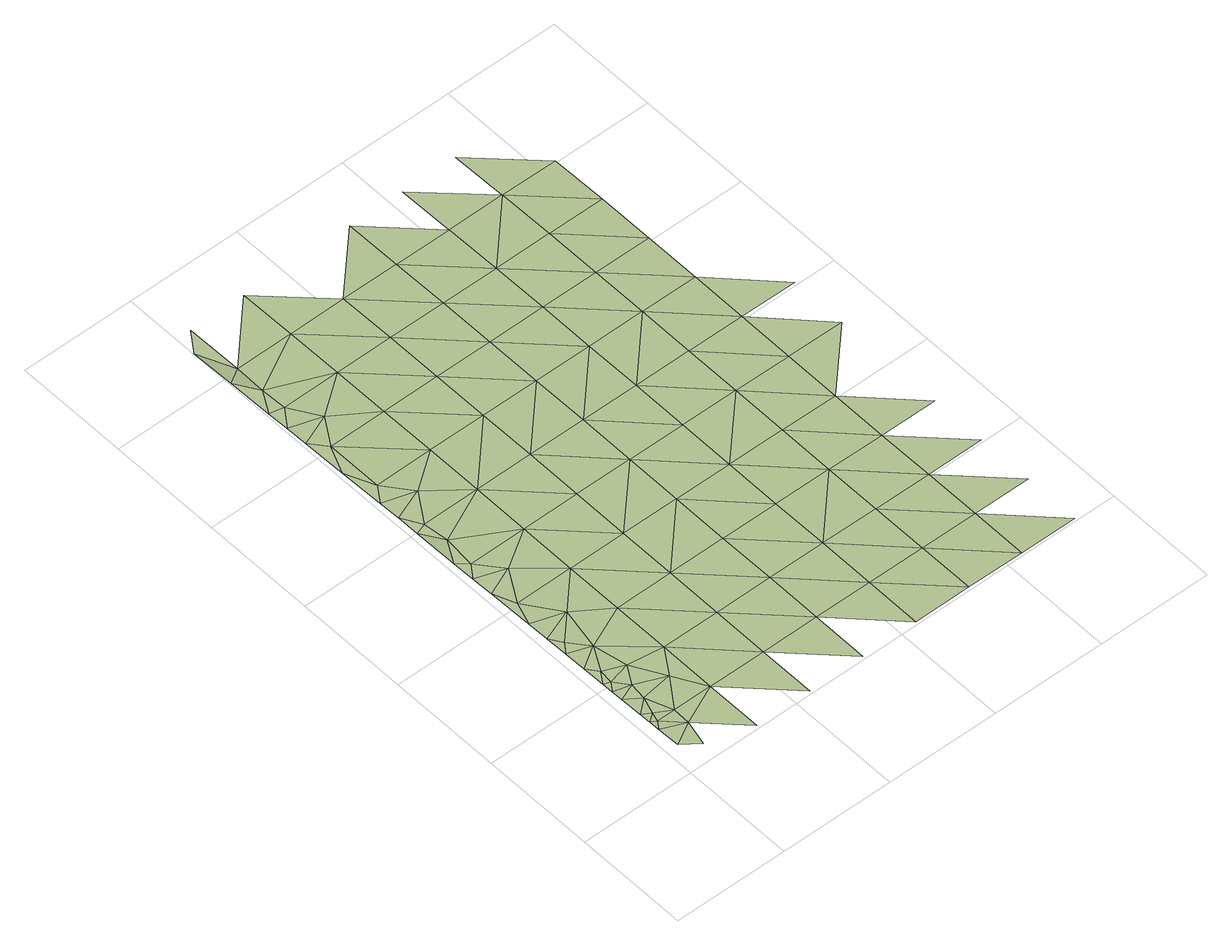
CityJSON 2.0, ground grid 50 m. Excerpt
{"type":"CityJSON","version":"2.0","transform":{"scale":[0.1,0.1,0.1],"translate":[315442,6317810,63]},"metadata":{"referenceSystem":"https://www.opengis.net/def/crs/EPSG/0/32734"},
"CityObjects":{
"terrain1":{"type":"TINRelief","geometry":[{"type":"CompositeSurface","lod":"1","boundaries":[[[0,1,2]],[[3,4,2]],[[5,4,3]],[[6,7,1]],[[6,1,0]],[[0,2,4]],[[7,8,9]],[[7,6,8]],[[0,10,6]],[[10,0,4]],[[11,12,9]],[[13,14,12]],[[8,6,10]],[[9,8,11]],[[12,11,13]],[[15,14,13]],[[16,14,15]],[[13,17,15]],[[13,11,17]],[[10,18,8]],[[19,16,15]],[[19,20,16]],[[4,21,10]],[[18,11,8]],[[22,23,20]],[[20,19,22]],[[15,17,19]],[[4,24,21]],[[18,17,11]],[[10,21,18]],[[25,23,22]],[[25,26,23]],[[27,26,28]],[[25,22,19]],[[26,25,28]],[[19,17,29]],[[17,18,29]],[[21,29,18]],[[28,30,27]],[[31,27,30]],[[32,33,31]],[[25,19,34]],[[32,31,30]],[[19,29,34]],[[32,35,33]],[[35,36,33]],[[28,25,37]],[[38,39,36]],[[35,38,36]],[[28,37,30]],[[21,40,29]],[[34,37,25]],[[41,40,21]],[[32,42,35]],[[32,30,42]],[[39,38,43]],[[44,39,43]],[[45,46,44]],[[34,29,47]],[[43,45,44]],[[48,38,35]],[[37,42,30]],[[40,47,29]],[[49,46,45]],[[50,46,49]],[[38,48,43]],[[34,51,37]],[[48,35,42]],[[47,51,34]],[[52,53,50]],[[50,49,52]],[[45,43,54]],[[55,56,53]],[[54,49,45]],[[37,57,42]],[[53,52,55]],[[56,58,59]],[[58,56,55]],[[47,40,60]],[[54,43,48]],[[51,57,37]],[[61,59,58]],[[40,62,60]],[[61,63,59]],[[64,52,49]],[[48,42,65]],[[49,54,64]],[[51,47,66]],[[57,65,42]],[[63,61,67]],[[68,58,55]],[[68,55,52]],[[60,66,47]],[[69,61,58]],[[64,68,52]],[[54,48,70]],[[65,71,48]],[[51,72,57]],[[51,66,73]],[[68,69,58]],[[64,54,70]],[[70,48,71]],[[51,73,72]],[[65,57,74]],[[66,60,75]],[[61,69,76]],[[64,77,68]],[[75,60,78]],[[71,65,74]],[[70,77,64]],[[57,72,74]],[[73,66,79]],[[69,68,80]],[[79,66,75]],[[77,80,68]],[[81,70,71]],[[72,73,82]],[[74,83,71]],[[69,84,76]],[[78,85,75]],[[82,73,79]],[[70,81,77]],[[80,84,69]],[[81,71,83]],[[74,72,86]],[[79,75,87]],[[86,72,82]],[[80,77,88]],[[75,85,87]],[[89,83,74]],[[77,81,88]],[[86,89,74]],[[84,80,90]],[[82,79,91]],[[87,92,79]],[[88,90,80]],[[81,83,93]],[[91,86,82]],[[89,94,83]],[[91,79,92]],[[85,95,87]],[[81,93,88]],[[84,90,96]],[[93,83,94]],[[89,86,97]],[[92,87,98]],[[86,91,99]],[[84,96,100]],[[90,88,101]],[[98,87,95]],[[94,89,97]],[[101,88,93]],[[86,99,97]],[[92,102,91]],[[96,90,103]],[[102,92,98]],[[103,90,101]],[[104,93,94]],[[99,91,105]],[[97,106,94]],[[100,96,107]],[[95,108,98]],[[105,91,102]],[[93,104,101]],[[107,96,103]],[[104,94,106]],[[99,109,97]],[[110,102,98]],[[109,99,105]],[[103,101,111]],[[106,97,112]],[[101,104,111]],[[105,102,113]],[[112,97,109]],[[107,103,114]],[[106,115,104]],[[111,116,103]],[[117,109,105]],[[115,106,112]],[[114,118,107]],[[114,103,116]],[[104,119,111]],[[119,104,115]],[[112,109,120]],[[116,111,121]],[[115,112,120]],[[121,111,119]],[[116,122,114]],[[115,123,119]],[[122,116,121]],[[124,114,125]],[[125,114,122]]]}]}
},
"vertices":[
[69,255,17],[46,271,17],[47,222,17],[49,124,17],[146,177,18],[120,67,18],[80,296,18],[45,319,17],[104,369,18],[43,417,17],[149,256,18],[114,444,18],[42,466,17],[69,505,17],[41,514,17],[74,564,18],[39,612,17],[163,527,18],[242,388,18],[135,674,18],[37,709,17],[319,255,18],[69,755,17],[36,807,17],[319,5,18],[172,858,18],[34,904,17],[30,1099,17],[69,1005,17],[319,505,18],[154,1151,18],[28,1197,17],[69,1255,17],[26,1294,17],[319,755,18],[80,1393,20],[23,1489,18],[319,1005,18],[69,1505,18],[21,1587,18],[569,255,18],[569,5,18],[319,1255,20],[157,1638,21],[19,1684,18],[69,1755,17],[15,1879,17],[569,505,18],[319,1505,21],[69,2005,15],[12,2074,15],[569,755,18],[144,2126,18],[10,2172,15],[319,1755,20],[69,2255,13],[8,2269,13],[569,1005,19],[64,2368,13],[4,2464,13],[819,255,18],[69,2505,9],[819,5,18],[1,2659,9],[319,2005,18],[569,1255,21],[819,505,19],[69,2755,5],[319,2255,15],[319,2505,11],[569,1755,21],[569,1505,22],[819,1005,19],[819,755,18],[819,1255,21],[1069,255,18],[319,2755,6],[569,2005,20],[1069,5,18],[1069,505,18],[569,2255,17],[819,1755,21],[1069,755,18],[819,1505,22],[569,2505,12],[1319,5,18],[1069,1005,18],[1319,255,18],[819,2005,19],[1069,1255,20],[819,2255,16],[1319,755,17],[1319,505,17],[1069,1755,20],[1069,1505,21],[1569,5,17],[819,2505,12],[1319,1255,19],[1569,255,17],[1319,1005,17],[819,2755,7],[1069,2005,19],[1569,505,16],[1069,2255,17],[1319,1755,20],[1569,755,15],[1319,1505,20],[1069,2505,12],[1819,5,16],[1569,1005,14],[1819,255,16],[1319,2005,19],[1569,1255,16],[1819,505,15],[1319,2505,14],[1569,1505,19],[1319,2255,18],[1819,755,12],[1069,2755,5],[1569,1755,20],[1819,1255,13],[1569,2005,20],[1569,2255,18],[1819,1505,16],[1319,2755,5],[1569,2505,10]
]}
